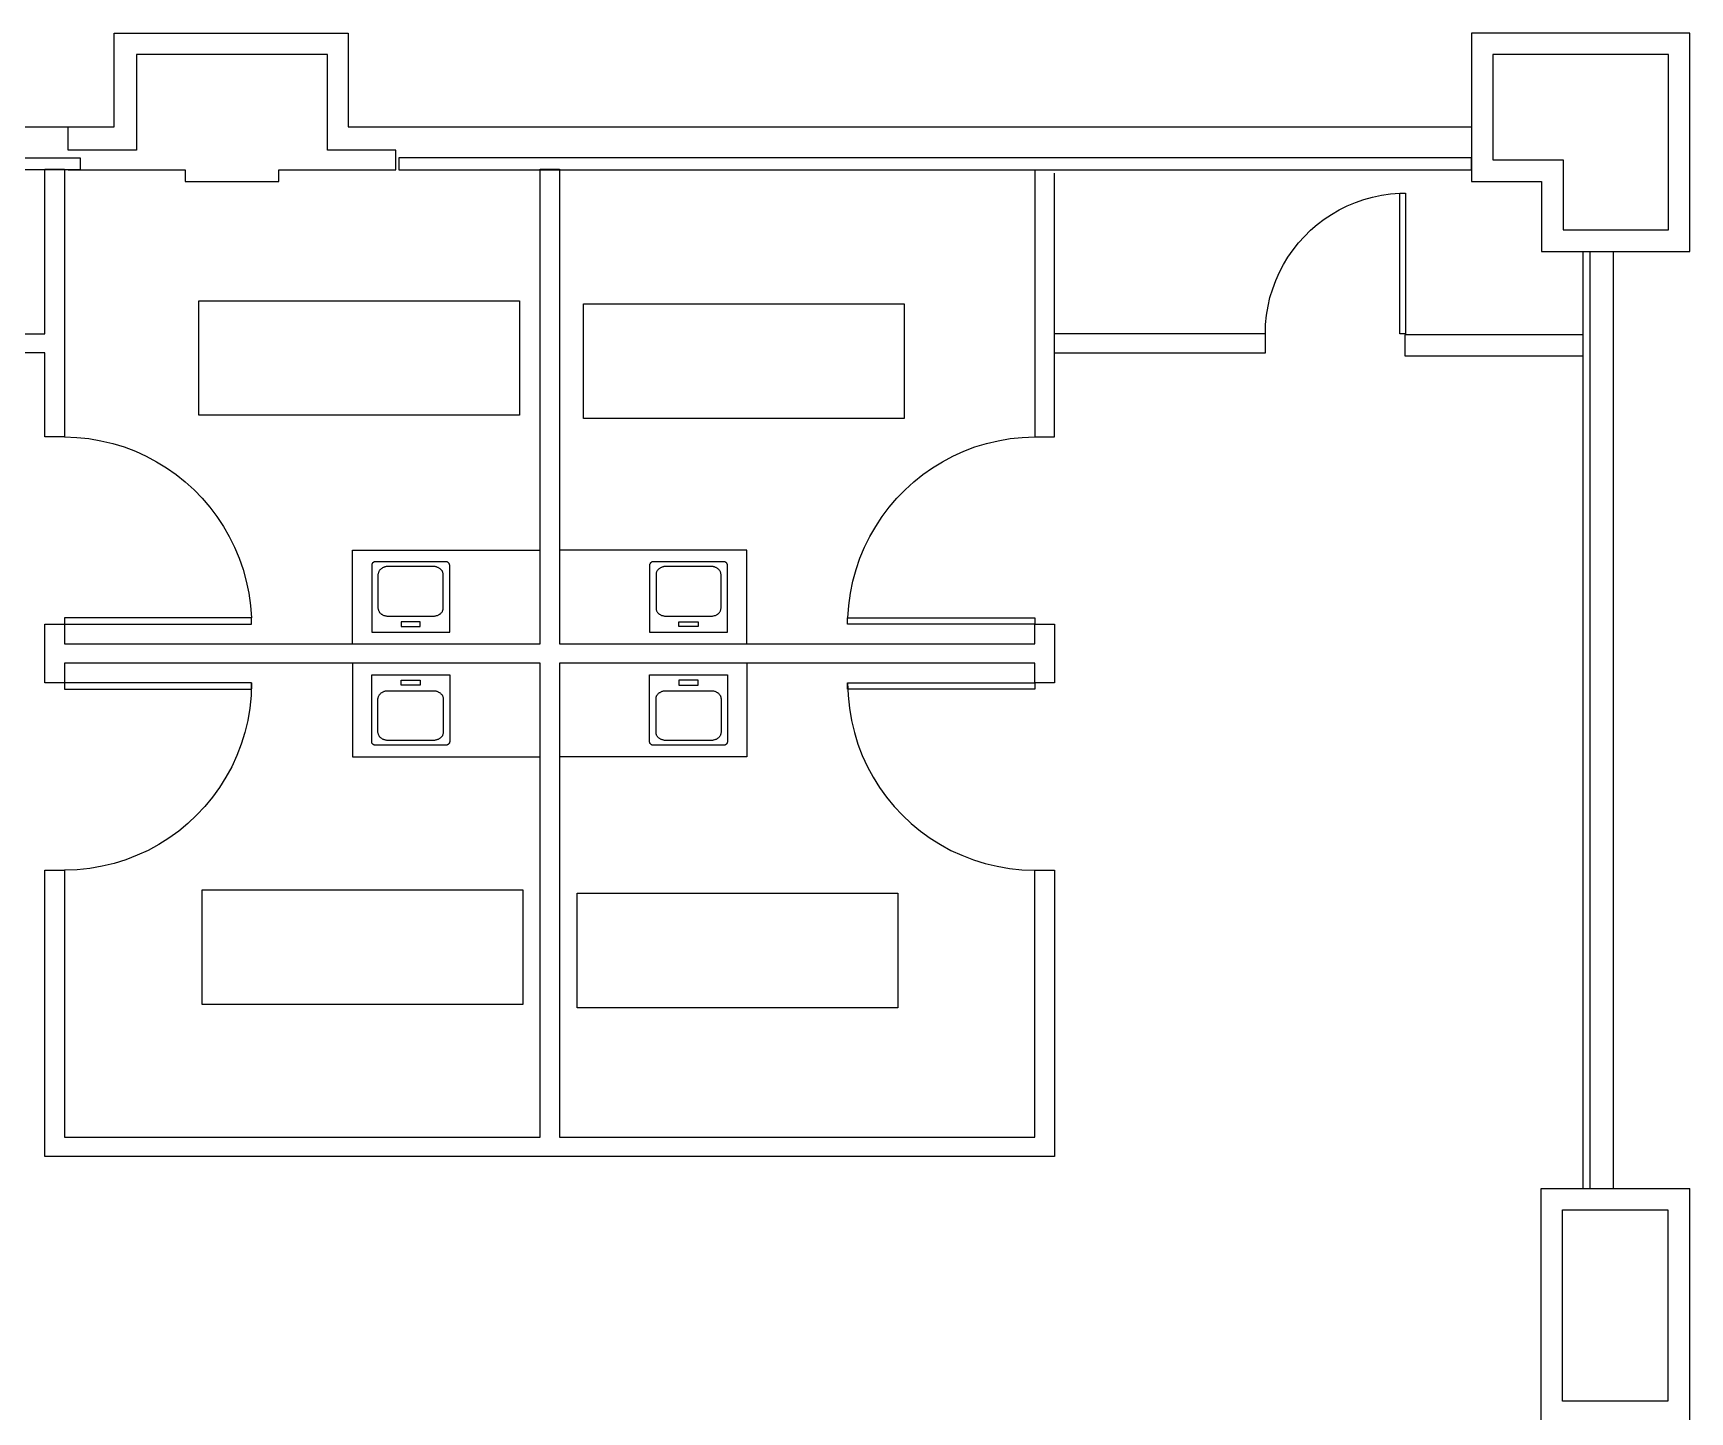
# Model space of a CAD drawing. Header units: metres. Extents: x 0 to 31.2, y 0 to 17.3.
# Drawn here: x 20.15 to 31.19, y 8.02 to 17.2 of the extents above; entities that cross this region are included whole.
import ezdxf

# ---------------------------------------------------------------- set-up
doc = ezdxf.new("R2010")
doc.units = ezdxf.units.M
doc.header["$MEASUREMENT"] = 0
for name, color, linetype in [('Bed Layer', 160, 'CONTINUOUS'), ('Door Layer', 7, 'CONTINUOUS'), ('Wall Layer', 72, 'CONTINUOUS')]:
    doc.layers.add(name, color=color, linetype=linetype)
doc.layers.add('Equipment Layer', color=7, linetype='CONTINUOUS', true_color=0xc20f8a)

msp = doc.modelspace()

# ---------------------------------------------------------------- linework, layer by layer
at = {"layer": 'Bed Layer'}
for points in [[(21.257, 15.42), (23.393, 15.42), (23.393, 14.656), (21.257, 14.656), (21.257, 15.42)], [(23.819, 15.398), (25.956, 15.398), (25.956, 14.635), (23.819, 14.635), (23.819, 15.398)], [(21.278, 11.493), (23.415, 11.493), (23.415, 10.729), (21.278, 10.729), (21.278, 11.493)], [(23.777, 11.472), (25.914, 11.472), (25.914, 10.708), (23.777, 10.708), (23.777, 11.472)]]:
    msp.add_lwpolyline(points, dxfattribs=at)
at = {"layer": 'Door Layer'}
for points in [[(28.364, 15.2), (28.366, 15.262), (28.372, 15.324), (28.382, 15.384), (28.395, 15.442), (28.413, 15.499), (28.434, 15.555), (28.458, 15.609), (28.485, 15.661), (28.515, 15.711), (28.549, 15.759), (28.585, 15.805), (28.624, 15.848), (28.666, 15.889), (28.71, 15.927), (28.757, 15.963), (28.805, 15.995), (28.856, 16.025), (28.909, 16.051), (28.964, 16.074), (29.02, 16.094), (29.078, 16.11), (29.138, 16.123), (29.198, 16.131), (29.26, 16.136), (29.26, 16.136), (29.299, 16.136), (29.299, 15.2), (29.26, 15.2), (29.26, 16.136)], [(20.36, 14.513), (20.443, 14.509), (20.524, 14.501), (20.604, 14.487), (20.683, 14.468), (20.759, 14.445), (20.833, 14.417), (20.905, 14.384), (20.975, 14.347), (21.041, 14.306), (21.105, 14.261), (21.166, 14.212), (21.224, 14.159), (21.278, 14.103), (21.329, 14.044), (21.377, 13.982), (21.42, 13.916), (21.459, 13.848), (21.494, 13.777), (21.525, 13.704), (21.551, 13.628), (21.572, 13.551), (21.589, 13.471), (21.6, 13.389), (21.606, 13.306)], [(25.58, 13.306), (25.581, 13.306), (25.587, 13.389), (25.599, 13.471), (25.615, 13.551), (25.636, 13.628), (25.662, 13.704), (25.693, 13.777), (25.728, 13.848), (25.768, 13.916), (25.811, 13.982), (25.858, 14.044), (25.909, 14.103), (25.963, 14.159), (26.021, 14.212), (26.082, 14.261), (26.146, 14.306), (26.212, 14.347), (26.282, 14.384), (26.354, 14.417), (26.428, 14.445), (26.505, 14.468), (26.583, 14.487), (26.663, 14.501), (26.744, 14.509), (26.828, 14.513)], [(20.36, 13.264), (21.607, 13.264), (21.607, 13.306), (20.36, 13.306), (20.36, 13.264)], [(25.58, 13.264), (25.58, 13.306), (26.828, 13.306), (26.828, 13.264), (25.58, 13.264)], [(21.607, 12.874), (21.604, 12.789), (21.596, 12.705), (21.582, 12.622), (21.562, 12.542), (21.538, 12.464), (21.509, 12.388), (21.475, 12.314), (21.437, 12.244), (21.394, 12.176), (21.347, 12.111), (21.296, 12.049), (21.241, 11.991), (21.183, 11.936), (21.122, 11.885), (21.057, 11.839), (20.989, 11.796), (20.918, 11.757), (20.845, 11.724), (20.769, 11.694), (20.691, 11.67), (20.611, 11.651), (20.529, 11.637), (20.445, 11.628), (20.36, 11.625)], [(20.36, 12.832), (21.607, 12.832), (21.607, 12.874), (20.36, 12.874), (20.36, 12.832)], [(25.58, 12.874), (25.583, 12.789), (25.592, 12.705), (25.606, 12.622), (25.625, 12.542), (25.649, 12.464), (25.678, 12.388), (25.712, 12.314), (25.751, 12.244), (25.793, 12.176), (25.84, 12.111), (25.891, 12.049), (25.946, 11.991), (26.004, 11.936), (26.066, 11.885), (26.13, 11.839), (26.198, 11.796), (26.269, 11.757), (26.342, 11.724), (26.418, 11.694), (26.496, 11.67), (26.577, 11.651), (26.658, 11.637), (26.742, 11.628), (26.828, 11.625)], [(25.58, 12.832), (25.58, 12.874), (26.828, 12.874), (26.828, 12.832), (25.58, 12.832)]]:
    msp.add_lwpolyline(points, dxfattribs=at)
at = {"layer": 'Equipment Layer'}
for points in [[(22.408, 13.657), (22.408, 13.212), (22.928, 13.212), (22.928, 13.657), (22.928, 13.658), (22.927, 13.66), (22.927, 13.662), (22.927, 13.663), (22.926, 13.664), (22.926, 13.666), (22.925, 13.667), (22.924, 13.669), (22.923, 13.67), (22.922, 13.671), (22.921, 13.672), (22.92, 13.673), (22.919, 13.674), (22.918, 13.675), (22.916, 13.676), (22.915, 13.677), (22.913, 13.678), (22.912, 13.679), (22.91, 13.679), (22.909, 13.68), (22.907, 13.68), (22.905, 13.68), (22.903, 13.68), (22.902, 13.68), (22.434, 13.68), (22.432, 13.68), (22.43, 13.68), (22.429, 13.68), (22.427, 13.68), (22.425, 13.679), (22.424, 13.679), (22.422, 13.678), (22.421, 13.677), (22.419, 13.676), (22.418, 13.675), (22.417, 13.674), (22.416, 13.673), (22.414, 13.672), (22.413, 13.671), (22.412, 13.67), (22.411, 13.669), (22.411, 13.667), (22.41, 13.666), (22.409, 13.664), (22.409, 13.663), (22.408, 13.662), (22.408, 13.66), (22.408, 13.658), (22.408, 13.657)], [(22.45, 13.591), (22.45, 13.375), (22.45, 13.371), (22.451, 13.367), (22.452, 13.363), (22.453, 13.359), (22.454, 13.356), (22.455, 13.353), (22.457, 13.349), (22.459, 13.346), (22.461, 13.343), (22.463, 13.34), (22.466, 13.337), (22.469, 13.335), (22.472, 13.332), (22.475, 13.33), (22.478, 13.328), (22.481, 13.326), (22.485, 13.324), (22.489, 13.323), (22.492, 13.322), (22.496, 13.321), (22.5, 13.319), (22.504, 13.319), (22.509, 13.318), (22.513, 13.318), (22.823, 13.318), (22.827, 13.318), (22.831, 13.319), (22.835, 13.319), (22.84, 13.321), (22.843, 13.322), (22.847, 13.323), (22.851, 13.324), (22.854, 13.326), (22.858, 13.328), (22.861, 13.33), (22.864, 13.332), (22.867, 13.335), (22.87, 13.337), (22.872, 13.34), (22.875, 13.343), (22.877, 13.346), (22.879, 13.349), (22.88, 13.353), (22.882, 13.356), (22.883, 13.359), (22.884, 13.363), (22.885, 13.367), (22.885, 13.371), (22.885, 13.375), (22.885, 13.591), (22.885, 13.595), (22.885, 13.599), (22.884, 13.603), (22.883, 13.606), (22.882, 13.61), (22.88, 13.613), (22.879, 13.617), (22.877, 13.62), (22.875, 13.623), (22.872, 13.626), (22.87, 13.629), (22.867, 13.631), (22.864, 13.634), (22.861, 13.636), (22.858, 13.638), (22.854, 13.64), (22.851, 13.642), (22.847, 13.643), (22.843, 13.645), (22.84, 13.646), (22.835, 13.647), (22.831, 13.648), (22.827, 13.648), (22.823, 13.648), (22.513, 13.648), (22.509, 13.648), (22.504, 13.648), (22.5, 13.647), (22.496, 13.646), (22.492, 13.645), (22.489, 13.643), (22.485, 13.642), (22.481, 13.64), (22.478, 13.638), (22.475, 13.636), (22.472, 13.634), (22.469, 13.631), (22.466, 13.629), (22.463, 13.626), (22.461, 13.623), (22.459, 13.62), (22.457, 13.617), (22.455, 13.613), (22.454, 13.61), (22.453, 13.606), (22.452, 13.603), (22.451, 13.599), (22.45, 13.595), (22.45, 13.591)], [(24.26, 13.212), (24.779, 13.212), (24.779, 13.657), (24.779, 13.658), (24.779, 13.66), (24.779, 13.662), (24.778, 13.663), (24.778, 13.664), (24.777, 13.666), (24.777, 13.667), (24.776, 13.669), (24.775, 13.67), (24.774, 13.671), (24.773, 13.672), (24.772, 13.673), (24.771, 13.674), (24.77, 13.675), (24.768, 13.676), (24.767, 13.677), (24.765, 13.678), (24.764, 13.679), (24.762, 13.679), (24.761, 13.68), (24.759, 13.68), (24.757, 13.68), (24.755, 13.68), (24.754, 13.68), (24.286, 13.68), (24.284, 13.68), (24.282, 13.68), (24.281, 13.68), (24.279, 13.68), (24.277, 13.679), (24.276, 13.679), (24.274, 13.678), (24.273, 13.677), (24.271, 13.676), (24.27, 13.675), (24.269, 13.674), (24.268, 13.673), (24.266, 13.672), (24.265, 13.671), (24.264, 13.67), (24.263, 13.669), (24.263, 13.667), (24.262, 13.666), (24.261, 13.664), (24.261, 13.663), (24.26, 13.662), (24.26, 13.66), (24.26, 13.658), (24.26, 13.657), (24.26, 13.212)], [(24.26, 13.658), (24.26, 13.657), (24.26, 13.658)], [(24.303, 13.591), (24.303, 13.375), (24.303, 13.371), (24.303, 13.367), (24.304, 13.363), (24.305, 13.359), (24.306, 13.356), (24.307, 13.353), (24.309, 13.349), (24.311, 13.346), (24.313, 13.343), (24.315, 13.34), (24.318, 13.337), (24.32, 13.335), (24.323, 13.332), (24.326, 13.33), (24.33, 13.328), (24.333, 13.326), (24.337, 13.324), (24.34, 13.323), (24.344, 13.322), (24.348, 13.321), (24.352, 13.319), (24.356, 13.319), (24.36, 13.318), (24.365, 13.318), (24.675, 13.318), (24.679, 13.318), (24.684, 13.319), (24.687, 13.319), (24.692, 13.321), (24.696, 13.322), (24.699, 13.323), (24.703, 13.324), (24.706, 13.326), (24.71, 13.328), (24.713, 13.33), (24.716, 13.332), (24.719, 13.335), (24.722, 13.337), (24.724, 13.34), (24.726, 13.343), (24.728, 13.346), (24.73, 13.349), (24.732, 13.353), (24.733, 13.356), (24.735, 13.359), (24.735, 13.363), (24.736, 13.367), (24.737, 13.371), (24.737, 13.375), (24.737, 13.591), (24.737, 13.595), (24.736, 13.599), (24.735, 13.603), (24.735, 13.606), (24.733, 13.61), (24.732, 13.613), (24.73, 13.617), (24.728, 13.62), (24.726, 13.623), (24.724, 13.626), (24.722, 13.629), (24.719, 13.631), (24.716, 13.634), (24.713, 13.636), (24.71, 13.638), (24.706, 13.64), (24.703, 13.642), (24.699, 13.643), (24.696, 13.645), (24.692, 13.646), (24.687, 13.647), (24.684, 13.648), (24.679, 13.648), (24.675, 13.648), (24.365, 13.648), (24.36, 13.648), (24.356, 13.648), (24.352, 13.647), (24.348, 13.646), (24.344, 13.645), (24.34, 13.643), (24.337, 13.642), (24.333, 13.64), (24.33, 13.638), (24.326, 13.636), (24.323, 13.634), (24.32, 13.631), (24.318, 13.629), (24.315, 13.626), (24.313, 13.623), (24.311, 13.62), (24.309, 13.617), (24.307, 13.613), (24.306, 13.61), (24.305, 13.606), (24.304, 13.603), (24.303, 13.599), (24.303, 13.595), (24.303, 13.591)], [(22.604, 13.28), (22.604, 13.248), (22.732, 13.248), (22.732, 13.28), (22.604, 13.28)], [(24.456, 13.28), (24.583, 13.28), (24.583, 13.248), (24.456, 13.248), (24.456, 13.28)], [(22.408, 12.481), (22.408, 12.926), (22.928, 12.926), (22.928, 12.481), (22.928, 12.48), (22.927, 12.478), (22.927, 12.477), (22.927, 12.475), (22.926, 12.474), (22.926, 12.472), (22.925, 12.471), (22.924, 12.469), (22.923, 12.468), (22.922, 12.467), (22.921, 12.466), (22.92, 12.465), (22.919, 12.464), (22.918, 12.463), (22.916, 12.462), (22.915, 12.461), (22.913, 12.46), (22.912, 12.46), (22.91, 12.459), (22.909, 12.459), (22.907, 12.458), (22.905, 12.458), (22.903, 12.458), (22.902, 12.458), (22.434, 12.458), (22.432, 12.458), (22.43, 12.458), (22.429, 12.458), (22.427, 12.459), (22.425, 12.459), (22.424, 12.46), (22.422, 12.46), (22.421, 12.461), (22.419, 12.462), (22.418, 12.463), (22.417, 12.464), (22.416, 12.465), (22.414, 12.466), (22.413, 12.467), (22.412, 12.468), (22.411, 12.469), (22.411, 12.471), (22.41, 12.472), (22.409, 12.474), (22.409, 12.475), (22.408, 12.477), (22.408, 12.478), (22.408, 12.48), (22.408, 12.481)], [(24.26, 12.926), (24.779, 12.926), (24.779, 12.481), (24.779, 12.48), (24.779, 12.478), (24.779, 12.477), (24.778, 12.475), (24.778, 12.474), (24.777, 12.472), (24.777, 12.471), (24.776, 12.469), (24.775, 12.468), (24.774, 12.467), (24.773, 12.466), (24.772, 12.465), (24.771, 12.464), (24.77, 12.463), (24.768, 12.462), (24.767, 12.461), (24.765, 12.46), (24.764, 12.46), (24.762, 12.459), (24.761, 12.459), (24.759, 12.458), (24.757, 12.458), (24.755, 12.458), (24.754, 12.458), (24.286, 12.458), (24.284, 12.458), (24.282, 12.458), (24.281, 12.458), (24.279, 12.459), (24.277, 12.459), (24.276, 12.46), (24.274, 12.46), (24.273, 12.461), (24.271, 12.462), (24.27, 12.463), (24.269, 12.464), (24.268, 12.465), (24.266, 12.466), (24.265, 12.467), (24.264, 12.468), (24.263, 12.469), (24.263, 12.471), (24.262, 12.472), (24.261, 12.474), (24.261, 12.475), (24.26, 12.477), (24.26, 12.478), (24.26, 12.48), (24.26, 12.481), (24.26, 12.926)], [(22.45, 12.547), (22.45, 12.764), (22.45, 12.768), (22.451, 12.772), (22.452, 12.775), (22.453, 12.779), (22.454, 12.782), (22.455, 12.786), (22.457, 12.789), (22.459, 12.792), (22.461, 12.795), (22.463, 12.798), (22.466, 12.801), (22.469, 12.804), (22.472, 12.806), (22.475, 12.808), (22.478, 12.81), (22.481, 12.812), (22.485, 12.814), (22.489, 12.816), (22.492, 12.817), (22.496, 12.818), (22.5, 12.819), (22.504, 12.82), (22.509, 12.82), (22.513, 12.82), (22.823, 12.82), (22.827, 12.82), (22.831, 12.82), (22.835, 12.819), (22.84, 12.818), (22.843, 12.817), (22.847, 12.816), (22.851, 12.814), (22.854, 12.812), (22.858, 12.81), (22.861, 12.808), (22.864, 12.806), (22.867, 12.804), (22.87, 12.801), (22.872, 12.798), (22.875, 12.795), (22.877, 12.792), (22.879, 12.789), (22.88, 12.786), (22.882, 12.782), (22.883, 12.779), (22.884, 12.775), (22.885, 12.772), (22.885, 12.768), (22.885, 12.764), (22.885, 12.547), (22.885, 12.543), (22.885, 12.539), (22.884, 12.536), (22.883, 12.532), (22.882, 12.528), (22.88, 12.525), (22.879, 12.521), (22.877, 12.518), (22.875, 12.515), (22.872, 12.512), (22.87, 12.509), (22.867, 12.507), (22.864, 12.505), (22.861, 12.502), (22.858, 12.5), (22.854, 12.498), (22.851, 12.496), (22.847, 12.495), (22.843, 12.494), (22.84, 12.493), (22.835, 12.492), (22.831, 12.491), (22.827, 12.49), (22.823, 12.49), (22.513, 12.49), (22.509, 12.49), (22.504, 12.491), (22.5, 12.492), (22.496, 12.493), (22.492, 12.494), (22.489, 12.495), (22.485, 12.496), (22.481, 12.498), (22.478, 12.5), (22.475, 12.502), (22.472, 12.505), (22.469, 12.507), (22.466, 12.509), (22.463, 12.512), (22.461, 12.515), (22.459, 12.518), (22.457, 12.521), (22.455, 12.525), (22.454, 12.528), (22.453, 12.532), (22.452, 12.536), (22.451, 12.539), (22.45, 12.543), (22.45, 12.547)], [(22.604, 12.858), (22.604, 12.891), (22.732, 12.891), (22.732, 12.858), (22.604, 12.858)], [(24.303, 12.547), (24.303, 12.764), (24.303, 12.768), (24.303, 12.772), (24.304, 12.775), (24.305, 12.779), (24.306, 12.782), (24.307, 12.786), (24.309, 12.789), (24.311, 12.792), (24.313, 12.795), (24.315, 12.798), (24.318, 12.801), (24.32, 12.804), (24.323, 12.806), (24.326, 12.808), (24.33, 12.81), (24.333, 12.812), (24.337, 12.814), (24.34, 12.816), (24.344, 12.817), (24.348, 12.818), (24.352, 12.819), (24.356, 12.82), (24.36, 12.82), (24.365, 12.82), (24.675, 12.82), (24.679, 12.82), (24.684, 12.82), (24.687, 12.819), (24.692, 12.818), (24.696, 12.817), (24.699, 12.816), (24.703, 12.814), (24.706, 12.812), (24.71, 12.81), (24.713, 12.808), (24.716, 12.806), (24.719, 12.804), (24.722, 12.801), (24.724, 12.798), (24.726, 12.795), (24.728, 12.792), (24.73, 12.789), (24.732, 12.786), (24.733, 12.782), (24.735, 12.779), (24.735, 12.775), (24.736, 12.772), (24.737, 12.768), (24.737, 12.764), (24.737, 12.547), (24.737, 12.543), (24.736, 12.539), (24.735, 12.536), (24.735, 12.532), (24.733, 12.528), (24.732, 12.525), (24.73, 12.521), (24.728, 12.518), (24.726, 12.515), (24.724, 12.512), (24.722, 12.509), (24.719, 12.507), (24.716, 12.505), (24.713, 12.502), (24.71, 12.5), (24.706, 12.498), (24.703, 12.496), (24.699, 12.495), (24.696, 12.494), (24.692, 12.493), (24.687, 12.492), (24.684, 12.491), (24.679, 12.49), (24.675, 12.49), (24.365, 12.49), (24.36, 12.49), (24.356, 12.491), (24.352, 12.492), (24.348, 12.493), (24.344, 12.494), (24.34, 12.495), (24.337, 12.496), (24.333, 12.498), (24.33, 12.5), (24.326, 12.502), (24.323, 12.505), (24.32, 12.507), (24.318, 12.509), (24.315, 12.512), (24.313, 12.515), (24.311, 12.518), (24.309, 12.521), (24.307, 12.525), (24.306, 12.528), (24.305, 12.532), (24.304, 12.536), (24.303, 12.539), (24.303, 12.543), (24.303, 12.547)], [(24.456, 12.858), (24.583, 12.858), (24.583, 12.891), (24.456, 12.891), (24.456, 12.858)], [(24.26, 12.48), (24.26, 12.481), (24.26, 12.48)]]:
    msp.add_lwpolyline(points, dxfattribs=at)
at = {"layer": 'Wall Layer'}
for points in [[(17.891, 16.579), (20.38, 16.579), (20.692, 16.579), (20.692, 17.203), (22.251, 17.203), (22.251, 16.579), (22.563, 16.579), (22.595, 16.579)], [(22.523, 16.579), (29.737, 16.579), (29.737, 16.579), (29.737, 16.527), (29.737, 16.215), (30.205, 16.215), (30.205, 15.748), (31.193, 15.748), (31.193, 17.203), (29.737, 17.203), (29.737, 16.527)], [(20.386, 16.293), (20.697, 16.293), (21.165, 16.293), (21.165, 16.214), (21.789, 16.214), (21.789, 16.293), (22.257, 16.293), (22.569, 16.293), (22.569, 16.423), (22.257, 16.423), (22.114, 16.423), (22.114, 17.06), (20.84, 17.06), (20.84, 16.423), (20.697, 16.423), (20.386, 16.423), (20.386, 16.579)], [(30.348, 16.358), (30.348, 15.891), (31.05, 15.891), (31.05, 17.06), (29.88, 17.06), (29.88, 16.358), (30.348, 16.358)], [(14.773, 16.371), (20.466, 16.371), (20.466, 16.293), (14.773, 16.293), (14.773, 16.371)], [(22.589, 16.371), (22.589, 16.293), (29.737, 16.293), (29.737, 16.371), (22.589, 16.371)], [(20.074, 15.073), (20.074, 15.2), (20.23, 15.2), (20.23, 16.296), (20.36, 16.296), (20.36, 14.513), (20.23, 14.513), (20.23, 15.073), (20.074, 15.073)], [(20.23, 12.874), (20.23, 13.264), (20.36, 13.264), (20.36, 13.134), (23.53, 13.134), (23.53, 16.296), (23.66, 16.296), (23.66, 13.134), (26.828, 13.134), (26.828, 13.264), (26.958, 13.264), (26.958, 12.874), (26.828, 12.874), (26.828, 13.004), (23.66, 13.004), (23.66, 9.846), (26.828, 9.846), (26.828, 11.625), (26.958, 11.625), (26.958, 9.716), (20.23, 9.716), (20.23, 11.625), (20.36, 11.625), (20.36, 9.846), (23.53, 9.846), (23.53, 13.004), (20.36, 13.004), (20.36, 12.874), (20.23, 12.874)], [(26.828, 16.293), (26.828, 14.513), (26.958, 14.513), (26.958, 15.24)], [(26.961, 15.073), (28.364, 15.073), (28.364, 15.2), (26.961, 15.2), (26.958, 15.2), (26.958, 16.27)], [(30.481, 15.747), (30.481, 9.504)], [(30.527, 15.747), (30.527, 9.504)], [(30.683, 15.747), (30.683, 9.504)], [(20.23, 15.2), (20.23, 15.24)], [(30.481, 15.193), (29.293, 15.193), (29.293, 15.053), (30.481, 15.053)], [(30.452, 15.193), (29.313, 15.193)], [(22.28, 13.134), (22.28, 13.758), (23.527, 13.758)], [(24.908, 13.134), (24.908, 13.758), (23.66, 13.758)], [(22.28, 13.004), (22.28, 12.38), (23.527, 12.38)], [(24.908, 13.004), (24.908, 12.38), (23.66, 12.38)], [(31.193, 7.943), (30.202, 7.943), (30.202, 9.504), (31.193, 9.504)], [(31.193, 7.943), (31.193, 9.504)], [(31.047, 8.412), (31.047, 8.087), (30.345, 8.087), (30.345, 9.361), (31.047, 9.361), (31.047, 9.036)], [(31.047, 9.036), (31.047, 8.412)]]:
    msp.add_lwpolyline(points, dxfattribs=at)

doc.saveas('drawing.dxf')
